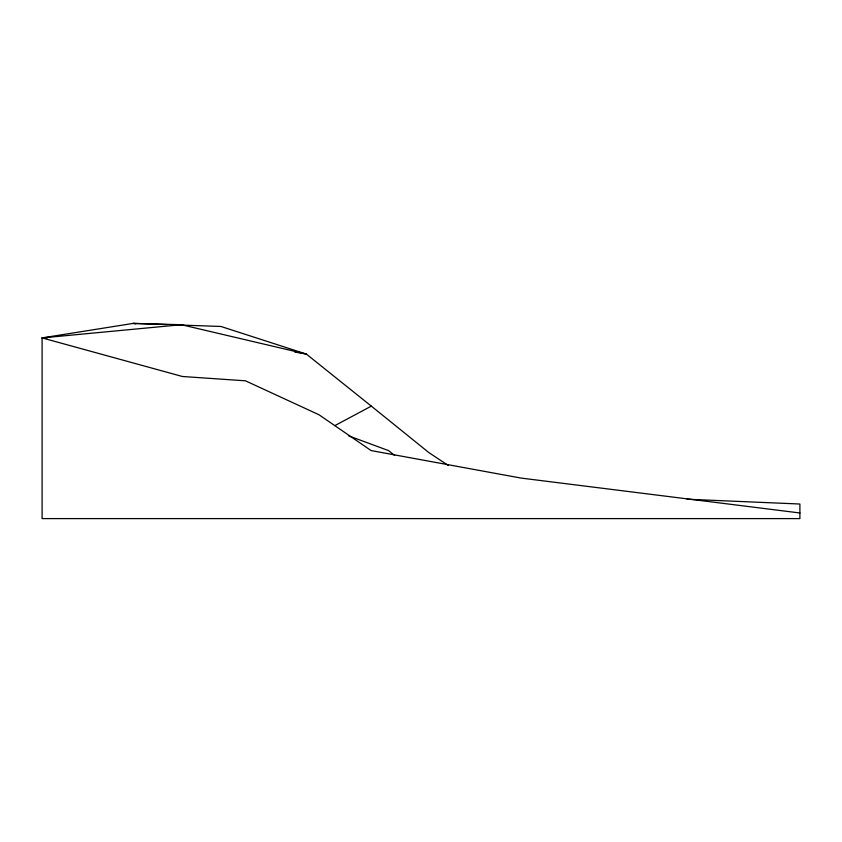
<?xml version="1.0" encoding="UTF-8"?>
<svg xmlns="http://www.w3.org/2000/svg" width="842" height="842" viewBox="0 0 842 842"><rect width="100%" height="100%" fill="white"/><g stroke="black" fill="none" stroke-linecap="round" stroke-linejoin="round"><path stroke-width="1.26" d="M334.874 425.61L371.322 406.128L428.852 452.586L448.397 465.542M687.083 499.232L799.9 504.021L799.9 518.598L42.1 518.598L42.1 337.905L133.173 323.402L181.409 324.717L306.362 354.082L371.322 406.128M799.9 512.978L521.114 478.088L371.133 450.586L318.992 414.759L245.454 380.816L182.388 376.49L42.1 337.905L181.409 324.717M42.1 337.905L47.289 337.905M167.221 324.591L133.173 323.402L135.751 323.854M176.388 324.907L220.92 326.464L306.362 354.082L294.732 352.019M348.556 435.819L388.541 450.596L394.666 455.448"/></g></svg>
